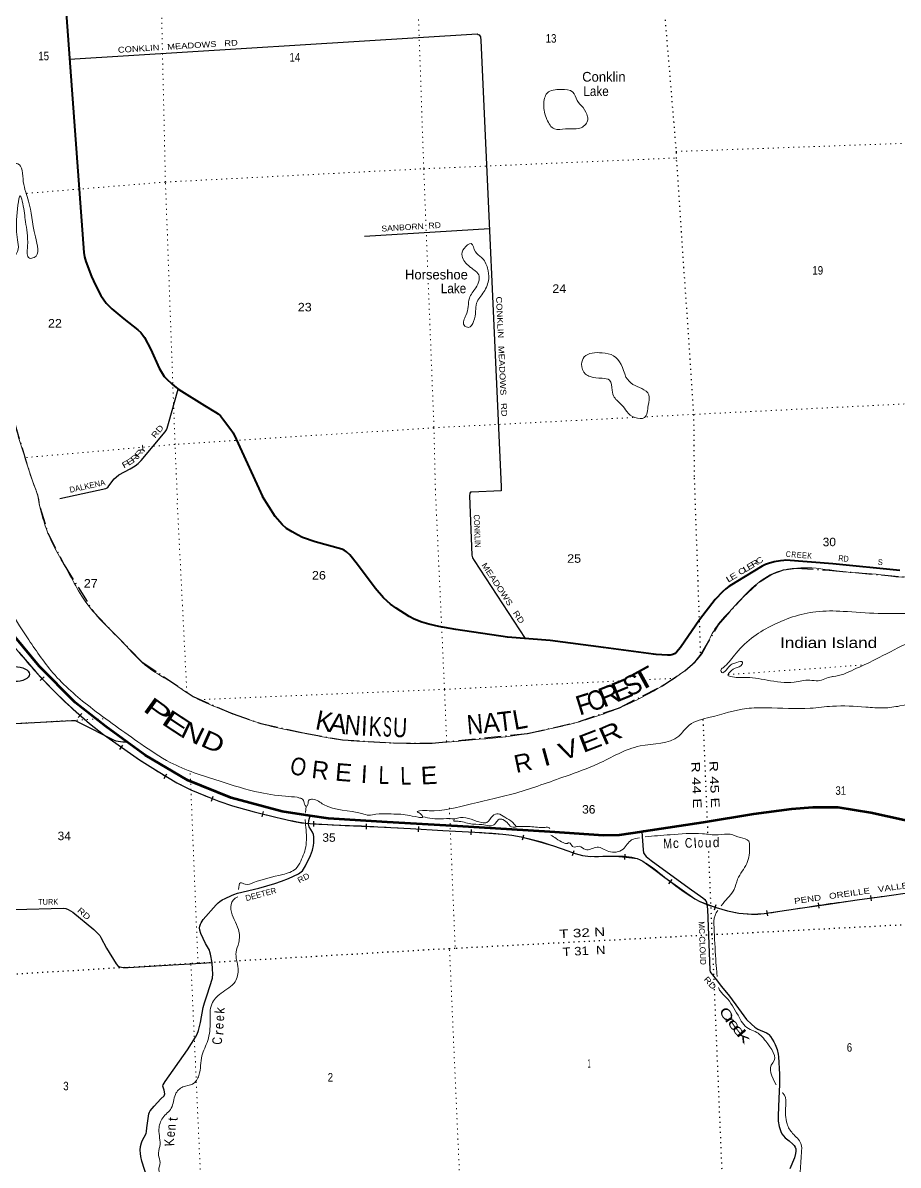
# Model space of a CAD drawing. Header units: feet. Extents: x 733631 to 986127, y 195788 to 388968.
# Drawn here: x 925218 to 943227, y 281106 to 304603 of the extents above; entities that cross this region are included whole.
import ezdxf
from ezdxf.enums import TextEntityAlignment as Align

# ---------------------------------------------------------------- set-up
doc = ezdxf.new("R2010")
doc.units = ezdxf.units.FT
doc.header["$LTSCALE"] = 70
doc.linetypes.add('DOT_DASHED', pattern=[7.7, 5, -1.2, 0.3, -1.2])
doc.linetypes.add('DOTTED', pattern=[1.5, 0.3, -1.2])
for name, color, linetype, lineweight in [('17', 7, 'Continuous', 25), ('23', 7, 'Continuous', 70), ('26', 7, 'Continuous', 40), ('29', 7, 'Continuous', 25), ('34', 7, 'Continuous', 25), ('39', 7, 'Continuous', 13), ('44', 7, 'DOT_DASHED', 13), ('6', 7, 'DOTTED', 25), ('7', 7, 'DOTTED', 13)]:
    doc.layers.add(name, color=color, linetype=linetype, lineweight=lineweight)
for name, color, linetype in [('27', 7, 'Continuous'), ('30', 7, 'Continuous'), ('41', 7, 'Continuous'), ('42', 7, 'Continuous')]:
    doc.layers.add(name, color=color, linetype=linetype)

msp = doc.modelspace()

# ---------------------------------------------------------------- linework, layer by layer
at = {"layer": '17'}
msp.add_ellipse((925043.25, 291206.1), major_axis=(309.24, -1), ratio=0.500121, dxfattribs=at)
at = {"layer": '23'}
for points in [[(927354.75, 289814.57), (926923.7, 290128.61), (926296.72, 290624.1), (925552.08, 291368.19), (924894.41, 292165.91), (924610.37, 292549.9), (924483.74, 292770.16), (924348.34, 293006.01), (923837.41, 293675.9)], [(931129.15, 288290.88), (930550.26, 288378.37), (929504.64, 288660.87), (928603.5, 289027.34), (927733.67, 289538.5), (927354.75, 289814.57)], [(947261.41, 287368.16), (946374.14, 287565.36), (945255.17, 287808.86), (944039.39, 288048.93), (942666.02, 288350.16), (941995.83, 288461.93), (941468.78, 288463.5), (941029.71, 288431.78), (940252.07, 288323.37), (939216.04, 288155.26), (937988.84, 287968.26), (937953.34, 287963.16)], [(937953.34, 287963.16), (937484.55, 287895.81), (937165.85, 287886.55), (936058.82, 287960.61), (934160.75, 288079.48), (932716.3, 288159.8), (931504.26, 288234.18), (931129.15, 288290.88)]]:
    msp.add_lwpolyline(points, dxfattribs=at)
at = {"layer": '26'}
for points in [[(926003.28, 306208.65), (926472.3, 299882.36), (926488.17, 299786.61), (926512.63, 299692.01), (926632.51, 299385.79), (926713.17, 299204.68), (926822.44, 298997.65), (926933.91, 298839.37), (927050.15, 298718.28), (927298.97, 298512.6), (927584.81, 298290.31), (927643.92, 298233.01), (927686.37, 298182.04), (927718.78, 298128.24), (927848.27, 297881.06), (928019.74, 297500.22), (928084.36, 297395.15), (928128.94, 297331.43), (928182, 297271.97), (928281.76, 297174.27), (928336.95, 297127.54), (928427.83, 297058.74), (928952.26, 296729.4), (929181.9, 296595.68), (929240.1, 296557.3), (929282.55, 296516.94), (929347.92, 296439.02), (929499.71, 296237.28), (929543.63, 296166.51), (929608.95, 296039.78), (930146.07, 294862.23)], [(943260.11, 293337.63), (941880.25, 293476.85), (940916.68, 293547.9), (940872.63, 293546.8), (940805.14, 293537.79), (940673.18, 293513.79), (940556.21, 293480.78), (940497.72, 293459.78), (940432.22, 293427.63), (939888.37, 293098.99), (939740.42, 293006.65), (939678.94, 292961.64), (939620.45, 292907.63), (939464.7, 292740.23), (939141.94, 292324.37), (938751.78, 291756.49), (938666.7, 291656.3), (938624.65, 291626.44), (938573.67, 291605.43), (938534.74, 291599.28), (938484.72, 291597.4), (938247.88, 291608.04), (938191.32, 291615.32), (937162.92, 291750.81), (936067.41, 291900.1), (935186.87, 291963.98), (934129.32, 292124.72), (933774.99, 292187.42), (933568.04, 292232.43), (933429.49, 292275.88), (933271.12, 292337.46), (933163.15, 292394.48), (932896.45, 292566.41), (932782.25, 292646.55), (932641.29, 292778.59), (932464.34, 292973.74), (932104.19, 293460.47), (931948.48, 293660.82), (931879.5, 293723.84), (931828.51, 293756.84), (931778.23, 293776.53), (931233.9, 293927.12), (930970.74, 294017.91), (930865.76, 294068.93), (930758.32, 294132.73), (930640.82, 294203.96), (930550.85, 294281.98), (930412.19, 294448.07), (930146.07, 294862.23)]]:
    msp.add_lwpolyline(points, dxfattribs=at)
at = {"layer": '29'}
msp.add_line((932245.54, 300212.4), (934819.86, 300373.15), dxfattribs=at)
for points in [[(926177.57, 303857.71), (934566.94, 304374.51), (934587.37, 304366.73), (934603.46, 304355.22), (934631.03, 304313.84), (934644.03, 304236.57), (935061.32, 295067.79)], [(925978.26, 294818.93), (926924.97, 295024.24), (926964.98, 295047.27), (926990.26, 295077.16), (927098.26, 295224.32), (927138.47, 295261.16), (927192.48, 295302.5), (927425.9, 295428.59), (927527.98, 295493.35), (927590.03, 295539.34), (927652.54, 295599.51), (928147.07, 296187.13), (928173.72, 296231.46), (928187.5, 296263.65), (928213.95, 296359.38), (928412.64, 297068.28)], [(935061.32, 295067.79), (935060.03, 294976.12), (934446.76, 294949.93), (934427.64, 294945.82), (934414.98, 294931.22), (934409.83, 294870.74), (934452.64, 293652.16), (934468.26, 293596.31), (934502.65, 293540.62), (935551.72, 291937.51)], [(923391.27, 290098.63), (926225.87, 290254.44), (926269.75, 290253.54), (926292.59, 290249.06), (926321.69, 290239.21), (926392.05, 290204.84), (927084.02, 289851.87), (927134.4, 289834.19), (927178.59, 289824.2), (927273.87, 289812.44), (927354.75, 289814.57)], [(929114.96, 285270.27), (929080.47, 285448.82), (929068.47, 285492.33), (929054.97, 285528.35), (928977, 285666.38), (928881.03, 285870.42), (928857.04, 285940.94), (928852.54, 285984.45), (928857.03, 286020.46), (928873.53, 286062.47), (928885.53, 286089.47), (928929.01, 286158.49), (929192.93, 286458.56), (929236.42, 286502.07), (929272.41, 286529.08), (929321.89, 286560.58), (929378.88, 286590.58), (929509.34, 286655.1), (929561.82, 286676.11), (929636.8, 286698.61), (930074.67, 286806.63), (930404.57, 286902.66), (930542.53, 286946.17), (930686.49, 287003.18), (930890.42, 287100.7), (930968.4, 287160.71), (930995.4, 287195.22), (931034.38, 287262.74), (931136.35, 287472.78), (931175.35, 287582.31), (931199.34, 287684.34), (931208.34, 287735.35), (931208.32, 287790.86), (931202.34, 287858.38), (931194.84, 287906.39), (931178.33, 287952.89), (931112.35, 288066.92), (931103.37, 288092.43), (931094.37, 288126.94), (931100.36, 288192.95), (931129.15, 288290.88)], [(937953.34, 287963.16), (937979.86, 287591.67), (937988.86, 287531.65), (938012.85, 287486.64), (938042.84, 287453.63), (938144.81, 287372.61), (938924.6, 286802.47), (939209.52, 286604.42), (939251.51, 286568.41), (939284.5, 286514.4), (939302.5, 286370.37)], [(925055.66, 286367.02), (926045.37, 286391.03), (926102.35, 286385.03), (926147.34, 286367.02), (926243.31, 286307.01), (926681.18, 285952.93), (926771.16, 285867.42), (926801.15, 285829.91), (926825.13, 285790.89), (926939.1, 285568.84), (927137.04, 285244.76), (927173.04, 285204.27), (927192.54, 285192.27), (927215.02, 285184.75), (927285.51, 285172.76), (927382.97, 285172.75), (929114.05, 285274.98)], [(939302.5, 286370.37), (939353.49, 285119.06), (939359.49, 285086.04), (939371.49, 285062.04), (939404.47, 285020.03), (939479.45, 284924.01), (939593.42, 284782.97)], [(927641.46, 281491.27), (927660.41, 281567.44), (927675.4, 281609.45), (927753.37, 281759.48), (927765.37, 281798.49), (927771.37, 281873.51), (927810.36, 282158.57), (927822.36, 282197.58), (927837.35, 282221.59), (927921.32, 282317.61), (928059.28, 282467.64), (928122.27, 282530.66), (928134.26, 282554.66), (928137.26, 282575.67), (928125.26, 282647.68), (928101.27, 282731.7), (928104.27, 282758.71), (928149.25, 282827.72), (928605.11, 283475.87), (928773.06, 283739.93), (928803.05, 283799.96), (928830.04, 283877.97), (928875.03, 284040), (928929.02, 284352.07), (928953.01, 284448.09), (929012.99, 284610.13), (929117.96, 284952.21), (929126.96, 285042.22), (929120.96, 285138.24), (929114.96, 285270.27)], [(939593.42, 284782.97), (939753.88, 284583.44), (939942.83, 284328.37), (940107.79, 284103.31), (940206.75, 284002.79), (940278.74, 283945.78), (940341.72, 283905.26), (940518.68, 283827.24), (940551.66, 283809.25), (940566.66, 283795.74), (940602.65, 283752.22), (940671.63, 283642.7), (940698.63, 283590.18), (940736.11, 283485.16), (940760.11, 283390.64), (940767.61, 283335.12), (940785.6, 282975.03), (940782.6, 282767.97)], [(940782.6, 282767.97), (940775.1, 282479.91), (940757.11, 282125.82), (940760.11, 282011.79), (940781.1, 281903.76), (940811.09, 281801.73), (940835.09, 281750.72), (940865.08, 281707.21), (940901.07, 281669.7), (940985.04, 281603.69), (941063.02, 281537.67), (941087.02, 281513.66), (941108.01, 281477.65), (941120.01, 281438.64), (941123.01, 281393.63), (941117.01, 281347.11), (941093.02, 281255.6), (940997.04, 281027.54)], [(927687.86, 278805.28), (927692.28, 278944.55), (927698.91, 279028.56), (927729.84, 279315.95), (927745.3, 279386.69), (927778.45, 279483.96), (927853.57, 279665.24), (927860.2, 279700.6), (927853.57, 279789.04), (927844.73, 280067.58), (927846.94, 280109.58), (927853.57, 280147.17), (927880.09, 280372.66), (927884.51, 280423.5), (927880.09, 280474.35), (927818.22, 280713.11), (927667.97, 281186.19), (927645.87, 281281.25), (927637.04, 281345.36), (927633.41, 281414.4), (927641.46, 281491.27)]]:
    msp.add_lwpolyline(points, dxfattribs=at)
at = {"layer": '34'}
for p, q in [((925575.28, 291076), (925656.57, 291151.01)), ((926357.87, 290314.81), (926429.82, 290398.83)), ((927210.91, 289658.6), (927275.57, 289748.34)), ((928123.59, 289061.74), (928179.82, 289156.99)), ((929096.15, 288593.48), (929135.99, 288696.67)), ((930139.74, 288272.24), (930166.05, 288379.67)), ((931201.88, 288074.53), (931207.58, 288184.99)), ((932286.2, 288016.75), (932291.77, 288127.22)), ((933356.91, 287964.52), (933362.95, 288074.97)), ((934440.67, 287900.89), (934447.04, 288011.32)), ((935495.58, 287795.29), (935523.11, 287902.41)), ((936527.13, 287475.57), (936564.37, 287579.72)), ((937604.77, 287391.74), (937613.08, 287502.04)), ((938512.12, 286895.08), (938576.79, 286984.82)), ((939451.29, 286360.01), (939484.89, 286465.39)), ((941604.08, 286393.38), (941588.09, 286502.83)), ((942678.82, 286545.83), (942663.41, 286655.36)), ((940543.72, 286234.96), (940527.56, 286344.38))]:
    msp.add_line(p, q, dxfattribs=at)
msp.add_lwpolyline([(925137.98, 291657.87), (925484.15, 291255.27), (925670.85, 291052.95), (925863.43, 290856.22), (926085.93, 290638.68), (926314.41, 290427.34), (926590.93, 290190.56), (926877.54, 289966.06), (927245.34, 289701.08), (927620.4, 289446.41), (927999.21, 289201.61), (928387.91, 288972.13), (928676.09, 288826.97), (928972.71, 288699.67), (929250.68, 288592.35), (929532.9, 288497.09), (929975.86, 288371.25), (930423.36, 288261.7), (930773.99, 288181.82), (930950.37, 288150.79), (931128.29, 288133), (931490.33, 288114.32), (931852.41, 288095.94), (932522.93, 288062.09), (933193.45, 288028.14), (933856.06, 287991.91), (934518.57, 287953.71), (934805.01, 287935.76), (935091.35, 287915.34), (935282.02, 287893.62), (935471.05, 287857.96), (935806.21, 287771.83), (936137.75, 287675.28), (936432.95, 287570.01), (936580.62, 287517.2), (936732.11, 287475.93), (936899.42, 287456.03), (937153.1, 287460.25), (937406.84, 287461.41), (937631.4, 287444.49), (937855.05, 287410.51), (937917.59, 287389.22), (937974.39, 287355.93), (938201.51, 287191.08), (938428.08, 287026.16), (938736.15, 286804.18), (939047.06, 286585.04), (939149.13, 286526.22), (939314.2, 286461.03), (939485.08, 286406.54), (939714.23, 286338.8), (939947.26, 286291.5), (940208.09, 286267.96), (940338.63, 286269.13), (940468.25, 286281.64), (940792.63, 286329.55), (941117.07, 286377.4), (941748.86, 286469.72), (942380.71, 286561.66), (942947.34, 286641.39), (943513.96, 286721.07)], dxfattribs=at)
at = {"layer": '34', "lineweight": 13}
msp.add_spline([(923030.15, 294565.89), (923585.4, 293753.49), (924153.92, 292964.75), (924808.76, 292073.9), (925483.33, 291254.54), (925862.65, 290855.44), (926313.68, 290426.52), (926876.88, 289965.18), (927619.79, 289445.49), (928387.38, 288971.16), (928972.29, 288698.65), (929532.57, 288496.04), (930423.11, 288260.63), (931128.21, 288131.9), (931852.35, 288094.84), (933193.39, 288027.04), (934518.5, 287952.61), (935091.25, 287914.24), (935470.81, 287856.89), (936137.41, 287674.23), (936731.9, 287474.85), (937406.8, 287460.31), (937854.79, 287409.44), (937973.79, 287355.01), (938427.43, 287025.27), (939046.47, 286584.11), (939484.76, 286405.49), (939947.1, 286290.41), (940468.38, 286280.55), (941117.23, 286376.31), (942380.87, 286560.57), (943514.12, 286719.98), (944440.22, 286855.89), (945561.31, 287016.9), (946549.5, 287167.13), (947850.68, 287374.96), (948849.17, 287519.49), (949675.07, 287633.65), (950633.22, 287776.76), (951298.14, 287875.12), (951754.65, 287964.6)], degree=3, dxfattribs=at)
at = {"layer": '39'}
for p, q in [((934496.01, 299524.94), (934479.61, 299535.79)), ((931043.9, 288486.73), (931036.01, 288360.32))]:
    msp.add_line(p, q, dxfattribs=at)
for points in [[(927516.24, 308362.12), (927392.49, 308612.93), (927280.62, 308747.17), (927251.8, 308879.12), (927260.62, 308986.54), (927291.76, 309173.71), (927285.24, 309304.66), (927111.46, 309300.81), (926915.19, 309301.99), (926868.62, 309465.44), (926860.11, 309677.06), (926838.57, 309865.88), (926720.2, 309886.76), (926567.95, 309978.78), (926398.88, 310164.94), (926375.57, 310470.79), (926337.21, 310753.74), (926230.69, 310902.36), (925959.18, 311073.77), (925652.41, 311100.23), (925402.21, 311290.78), (925220.76, 311603.58), (925040.44, 311649.91), (924889.04, 311562.27), (924784.48, 311509.06), (924556.21, 311502.74), (924480.75, 311596.23), (924420.62, 311625.8), (924337.74, 311543.3), (924184.06, 311582.76), (924134.18, 311487.61), (924096.78, 311304.2), (923897.26, 311248.7), (923627.3, 311226.35), (923463.99, 311134.13), (923390.05, 310912.71), (923139.32, 310707.49), (922868.71, 310535.69), (922496.31, 310458.21), (922256.37, 310564.42), (921973.28, 310805.98), (921623.5, 311086.91), (921358.27, 311294.95), (921239.69, 311279.47), (921106.81, 311063.45), (920739.06, 310689.37), (920598.12, 310472.98), (920655.21, 310057.62), (920818.61, 309497.67), (921209.14, 308519.97), (921637.43, 307596.49), (922405.43, 306472.39), (923430.36, 305022.75), (923735.89, 304574.25), (923832.68, 304295.97), (923874.71, 304142.4), (923991.52, 303990.21), (924184.19, 303736.48), (924621.84, 303071.87), (924977.92, 302298.56), (925045.57, 302077.51)], [(925563.78, 294671.58), (925515.19, 294912.74), (925482.7, 295002.18), (925211.72, 295818.9), (924898.99, 296866.83), (924657.9, 297396.94), (924411.42, 297586.5), (924242.73, 297797.61), (923959.28, 298281.5), (923783.66, 298589.71), (923144.36, 299841.05), (923098.15, 299933.51), (922452.68, 301203.35), (922384.43, 301367.1), (922066.01, 302029.37), (921661.84, 302798.16), (921302.83, 303589.5), (920811.34, 305051.24), (920568.7, 305862), (920426.83, 306883.29), (920341.27, 307545.72), (920253.43, 308050.55), (920156.1, 308622.3)], [(936743.4, 302858.99), (936622.66, 303008.98), (936531.38, 303176.46), (936289.81, 303234.14), (936006.32, 303158.68), (935935.1, 302923.24), (936000.9, 302617.31), (936154.33, 302420.34), (936382.7, 302424.65), (936677.47, 302436.02), (936837.67, 302590.69), (936837.7, 302671.45), (936743.4, 302858.99)], [(924317.45, 297695.91), (924502.1, 297836.92), (924644.23, 298273.44), (924731.52, 298917.47), (924828.48, 299489.24), (924914.35, 299755.62), (924977.87, 299901.86), (924967.91, 300020.54), (924890.35, 300156.34), (924948.29, 300496.16), (924986.94, 300816.94), (924998.84, 301106.21), (924999.89, 301247.6), (924923.42, 301320.85), (924886.05, 301218.2), (924828.01, 301165.09), (924736.45, 301378.99), (924690.29, 301574.77), (924760.35, 301670.83), (924784.74, 301546.75), (924849.21, 301511.32), (924894.27, 301662.78), (925013.36, 301708.57), (925112.76, 301702.98), (925228.09, 301336.7), (925336.95, 300937.82), (925476.78, 300201.14), (925449.4, 299775.88), (925357.06, 299761.59), (925314.25, 300012.04), (925273.14, 300512.93), (925216.04, 300887.91), (925174.3, 301035.43), (925095.46, 300628.03), (925109.64, 300140.05), (925123.3, 299946.83), (925042.82, 299775.59), (924940.49, 299474.13), (924981.17, 299185.23), (924960.76, 298782.5), (924903.53, 298753.65), (924807.48, 298488.82), (924803.16, 298250.37), (924759.61, 297743.62), (924625.47, 297674.93), (924503.85, 297517.15)], [(934479.61, 299535.79), (934414.07, 299587.25), (934253.48, 299806.1), (934296.22, 299963.52), (934441.06, 300060.95), (934528.3, 299893.29), (934653.4, 299777.82), (934779.67, 299557.41), (934802.71, 299338.38), (934700.8, 299069.24), (934554.7, 298834.45), (934532.45, 298671.91), (934492.52, 298458.09), (934389.25, 298338.31), (934295.82, 298386.57), (934332.51, 298584.09), (934382.02, 298768.06), (934405.89, 298938.75), (934536.84, 299152.66), (934606.02, 299307.24), (934598.48, 299417.94), (934496.01, 299524.94)], [(937624.04, 297318.13), (937371.69, 297754.92), (937136.07, 297814.89), (936770.13, 297729.62), (936714.68, 297583.75), (936793.73, 297377.35), (936889.38, 297325.16), (937137.82, 297292.02), (937289.48, 297252.46), (937340.28, 297044.78), (937385.85, 296901.47), (937541.51, 296740.95), (937643.29, 296606.26), (937807.13, 296484.47), (938009.46, 296483.56), (938083.92, 296735.29), (938097.51, 296949.94), (937951.33, 297082.62), (937771.32, 297163.29), (937624.04, 297318.13)], [(925563.78, 294671.58), (925679.95, 294256.32), (925903.4, 293752.62), (926187.62, 293242.99), (926430.79, 292810.76), (926804.56, 292338.67), (927277.58, 291857.96), (927808.6, 291334.81), (928316.48, 291013.06), (928680.32, 290769.12), (929301.88, 290487.8), (930079.08, 290201.87), (931108.76, 289971.38), (931738.55, 289860.21), (932677.58, 289798.4), (933546.42, 289780.62), (934333.81, 289840.84), (935430.22, 289956.49), (936222.24, 290115.96), (936488.56, 290179.98), (936988.23, 290327.09), (937961.54, 290731.59), (938563.1, 291084.52), (938978.45, 291392.43), (939257.2, 291737.98), (939424.9, 292083.64), (939744.4, 292477.13), (940274.69, 293021.66), (940715.22, 293302.16), (941092.04, 293382.23), (941354.13, 293393.52), (942099.98, 293312.75), (942867.44, 293248.91), (943286.99, 293203.1), (943881.96, 293280.77), (944510.8, 293313.14), (944896.97, 293298.5), (944981.24, 293313.61), (945056.81, 293405.26), (945214.84, 293505.9), (945261.1, 293452.94), (945208.63, 293335.82), (945250.39, 293238.21), (945419.86, 293242.18), (945520.74, 293302.37), (945614.68, 293329.96), (945698.14, 293310.67), (945697.03, 293284.35), (945623.26, 293257.47), (945624.38, 293225.16), (945787.46, 293180.37), (945998.06, 293104.92), (946383.79, 292869.84), (946691.22, 292680.53), (946798.33, 292619.61), (946837.35, 292600.77), (946814.87, 292666.71), (946748.76, 292826.14), (946684.38, 292993.72), (946696.82, 293042.69), (946798.7, 293015.97), (946874.07, 292822.49), (947052.23, 292576.02), (947344.66, 292295.18), (947682.88, 292149.42), (948487.24, 291953.43), (949058.97, 291828.07), (949582.7, 291747.52), (950136.84, 291605.35), (950924.42, 291485.61), (951326.81, 291410.88), (951444, 291350.31), (951435.74, 291297.45), (951523.73, 291249.03), (951606.62, 291206.87)], [(951707.79, 288835.53), (951102.99, 288901.54), (950510.13, 288995.82), (950306.22, 289053.31), (950237.83, 289162.11), (950061.68, 289176.1), (949914.89, 289158.77), (949765.64, 289212.13), (949649.9, 289288.92), (949385.84, 289334.17), (949098.46, 289469.6), (948833.35, 289545.14), (948445.87, 289772.07), (947711.13, 290172.74), (947004.47, 290637.09), (946219.47, 290973.3), (945781.87, 291131.72), (945613.72, 291148.01), (945335.12, 291204.88), (945009.34, 291167.07), (944841.9, 291104.52), (944631.89, 291105.18), (944369.48, 290986.69), (944326.16, 290954.83), (944396.96, 290951.27), (944472.06, 290939.77), (944425.35, 290889.58), (944201.59, 290821), (943967.95, 290746), (943259.95, 290551.08), (942936.25, 290511.31), (942560.1, 290528.33), (941874.98, 290546.55), (941418.11, 290504.09), (940515.2, 290514.6), (940111.94, 290498.31), (939360.95, 290320.07), (938928.53, 290155.12), (938712.19, 289931.09), (937919.62, 289729.14), (937050.06, 289360.66), (936394.5, 289108.95), (935360.68, 288760.95), (934451.71, 288538.7), (933580.34, 288396.64), (933380.48, 288395.63), (933332.57, 288379.78), (933390.51, 288339.36), (933443.52, 288266.42), (933352.77, 288263.21), (933129.12, 288307.87), (932750.74, 288330.88), (932482.46, 288323.4), (932337.75, 288304.13), (932195.25, 288337.51), (931405.36, 288523.9), (931175.49, 288631.03), (931107.28, 288618.5), (931080.25, 288524.53), (931047.23, 288486.96), (931013.28, 288534.29), (930981.83, 288626.19), (930918.12, 288658.32), (930692.94, 288688.77), (930098.48, 288770.86), (929254.26, 289009.93), (928249.64, 289390.94), (927648.91, 289770.07), (927123.07, 290143.76), (926600.78, 290531.73), (925837.51, 291230.67), (925311.57, 291956.21), (924988.33, 292484.69), (924939.85, 292543.64), (924889.71, 292533.78), (924814.06, 292502.79), (924771.48, 292565.99), (924798.42, 292720.63), (924802.28, 292842.1), (924729.51, 292960.85), (924583.38, 293273.16), (924453.83, 293747.83), (924378.53, 294171.84), (924419.37, 294333.04), (924485.27, 294412.21), (924486.36, 294497.18), (924463.41, 294518.61), (924405.13, 294510.48), (924383.85, 294542.09), (924366.24, 294583.93), (924374.04, 294622.24)], [(939737.67, 291217.09), (939871.09, 291328.98), (940019.74, 291409.06), (940026.48, 291447.72), (939905.41, 291445.46), (939784, 291394.65), (939690.71, 291290.24), (939599.7, 291236.47), (939579.86, 291284.3), (939624.42, 291338.45), (939857.87, 291593.42), (940209.01, 291947.59), (940604.35, 292192.11), (941056.1, 292382), (941534.92, 292489.95), (942093.95, 292497.6), (942816.21, 292456.43), (943557.94, 292436.17), (944067.41, 292359.16), (944419.71, 292331.19), (944554.71, 292281.37), (944550.76, 292220.56), (944299.33, 292134.82), (943797.84, 291981.59), (943383.43, 291821.32), (942756.34, 291505.92), (942317.25, 291300.29), (941892.19, 291155.83), (941853.94, 291152.45), (941584.22, 291070.11), (941408.14, 291082.08), (941088.48, 291042.45), (940529.78, 291083.35), (940063.49, 291137.62), (939773.99, 291159.73), (939724.4, 291192.35), (939736.34, 291216.31)], [(934100.97, 288231.05), (934219.25, 288255.45), (934440.47, 288222.84), (934658.98, 288151.71), (934765.87, 288155.49), (934886.27, 288293.22), (934997.94, 288333.57), (935137.74, 288261.67), (935290.55, 288163.95), (935351.62, 288091.29), (935366.37, 288073.61), (935306.36, 288057.34), (935203.01, 288126.48), (935092.97, 288213.58), (935015.98, 288220.96), (934951.82, 288149.94), (934895.09, 288097.38), (934739.46, 288101.98), (934472.21, 288122.85), (934197.71, 288177.85), (934092.57, 288182.22), (934090.55, 288182.15), (934100.97, 288231.05)], [(931027.26, 288215.26), (931036.94, 288106.17), (931044.47, 287694.17), (930934.98, 287358.66), (930833.35, 287203.4), (930564.89, 287084.7), (929966.96, 286917.95), (929790.41, 286885.41), (929696.59, 286912.42), (929656.98, 286779.48)], [(933448.76, 288272.21), (933638.45, 288234.9), (933874.75, 288233.15), (934100.97, 288231.05)], [(935367.18, 288070.31), (935655.17, 288071.7), (935962.69, 288054.28), (936047.81, 288045.16), (936061.54, 288028.15)], [(936084.09, 287894.83), (936190.71, 287825.75), (936345.32, 287734.16), (936422.37, 287724.75), (936456.24, 287738.09), (936529.7, 287657.78), (936666.69, 287666.67), (936794.31, 287596.37), (937034.84, 287647.35), (937272.14, 287558.68), (937567.25, 287607.55), (937742.44, 287795.74), (937906.13, 287841.83)], [(938020.92, 287862.44), (938536.28, 287902.7), (939199.83, 287924.16), (939525.7, 287901.32), (939773.68, 287912.12), (939979.96, 287844.6), (940152.16, 287769.81), (940169.72, 287671.34), (940111.55, 287311.36), (939924.92, 286987.27), (939853.43, 286778.48), (939627.16, 286491.42), (939588.72, 286441.55)], [(929641.71, 286626.73), (929543.43, 286555.14), (929499.46, 286367.55), (929653.2, 285952.38), (929660.51, 285683.69), (929604.66, 285489.61), (929646.69, 285151.37), (929583.56, 284876.14), (929296.91, 284641.54), (929104.69, 284420.39), (929070.79, 284059.24), (929021.74, 283669.25), (928903.41, 283355.67), (928838.64, 282952.99), (928711.57, 282774.58), (928511.73, 282714.93), (928355.59, 282559.77), (928272.5, 282277.77), (928097.59, 282081.49), (928019.01, 281844.14), (928035.32, 281490.84), (928007.14, 281313.91), (928042.86, 281157.45), (928015.64, 281010.89), (928083.35, 280863.65), (928048.52, 280587.4), (928073.68, 280386.07), (928115.19, 280179.26), (928007.65, 280019.75), (927988.73, 279808.77), (928171.46, 279663.58), (928299.41, 279409.27), (928221.78, 279260.92), (928057.15, 279117.59), (928017.36, 278926.1), (928036.68, 278718.5), (928032.72, 278716.34), (927965.73, 278552.19), (927875.61, 278245.46)], [(939514.41, 286343.34), (939459.17, 286242.18), (939439.9, 285994.28), (939472.94, 285341.48), (939493.66, 285084.26), (939503.66, 284984.08)], [(939529.03, 284763.47), (939563.81, 284691.54), (939681.5, 284562.17), (939931.95, 284188.59), (940149.93, 283914.78), (940286.75, 283854.45), (940505.1, 283653.03), (940649.66, 283211.25), (940647.71, 283209.16), (940713.89, 282756.59)], [(940845.97, 282599.49), (940886.78, 282546.26), (940914.59, 282326.83), (940941.68, 281953.69), (941055.43, 281759.54), (941226.22, 281551.24), (941237.19, 281351.43), (941211.38, 280931.93), (941216.93, 280713.73), (941379.14, 280345.37), (941536.54, 279999.09), (941747.13, 279691.08), (941796.56, 279488.59), (941639.65, 279355.64), (941445.61, 279187), (941308.42, 278892.98), (941054.45, 278706.04), (940771.03, 278611.08), (940543.44, 278536.29), (940297.01, 278481.06), (940040.96, 278469.97), (939817.83, 278383.21), (939735.67, 278269.72)]]:
    msp.add_spline(points, degree=3, dxfattribs=at)
at = {"layer": '44'}
msp.add_line((925575.45, 294630.08), (925563.85, 294671.57), dxfattribs=at)
msp.add_lwpolyline([(920158.81, 308533.15), (920407.81, 307170.24), (920488.9, 306303.72), (920626.88, 305558.75), (920808.93, 304993.32), (921169.58, 304021.79), (921464.02, 303212.93), (921784.4, 302582.83), (922244.22, 301692.29), (922455.77, 301186.68), (922598.77, 300936.49), (923037.97, 300055.15), (923697.03, 298749.31), (924284.29, 297724.99), (924454.59, 297538.56), (924586.88, 297473.62), (924733.87, 297310.4), (924833.52, 297080.55), (925052.23, 296379.44), (925208.01, 295857.29), (925378.06, 295289.32), (925516.76, 294915.81), (925563.85, 294671.57)], dxfattribs=at)
at = {"layer": '44', "lineweight": 25}
msp.add_lwpolyline([(925575.45, 294630.08), (925730.98, 294105.45), (926070.38, 293452.69), (926675.37, 292477.92), (927669.25, 291459.74), (928723.53, 290743.69), (929543.65, 290389.77), (930115.04, 290191.96), (931018.66, 289989.21), (931791.88, 289854.03), (932843.61, 289791.16), (933641.72, 289784.98), (935602.24, 289984.62), (936651.43, 290223.79), (937491.47, 290515.29), (938380.31, 290968.99), (938836.93, 291275.65), (939048.82, 291460.51), (939176.25, 291616.77), (939529.99, 292223.62), (940050.96, 292805.23), (940389.43, 293111.02), (940627.02, 293264.56), (940627.02, 293264.56), (940868.78, 293350.85), (941131.88, 293386.1), (941809.11, 293343.3), (943370.71, 293203.44)], dxfattribs=at)
at = {"layer": '6'}
for p, q in [((939030.86, 295234.61), (939157.33, 291590.78)), ((939209.56, 290271.93), (939310.46, 287859.37))]:
    msp.add_line(p, q, dxfattribs=at)
for points in [[(938140.53, 317340.93), (937798.24, 314829.76), (937905.77, 312791.3), (937928.69, 312208.81), (938207.62, 307458.38), (938240.26, 306965.18), (938659.38, 301936.45), (938663.06, 301781.15), (939017.62, 296549.53), (939030.86, 295234.61)], [(939323.05, 287558.53), (939611.54, 280660.96), (939845.76, 275369.15), (940060.66, 270052.39), (940250.95, 264688.26), (940428.5, 259400.51), (940607.24, 254078.43)], [(951807.53, 286498.84), (949990.94, 286387.05), (944651.7, 286115.17), (939399.32, 285842.33), (934112.87, 285562.21), (933995.91, 285558.07), (928821.21, 285257.64), (928676.08, 285250.48), (923556.12, 284943.9), (923360.71, 284930.92), (921139.12, 284790.58)]]:
    msp.add_lwpolyline(points, dxfattribs=at)
at = {"layer": '7'}
for p, q in [((928593.13, 290824.62), (928391.64, 294789.12)), ((939726.86, 291197.28), (942521.68, 291394.26)), ((938109.86, 291095.91), (938618.33, 291120.39)), ((928821.21, 285257.64), (928660.42, 289209.28)), ((933993.79, 288455.08), (934112.87, 285562.21)), ((934220.82, 280476.24), (933995.91, 285558.07))]:
    msp.add_line(p, q, dxfattribs=at)
for points in [[(932818.65, 317131.61), (933065.56, 311967.83), (933291.02, 306665.77), (933466.21, 301601.7), (933546.8, 299562.61)], [(928398.04, 294791.29), (928349.46, 295929.89), (928151.57, 301328.1), (928034.54, 306483.65), (927863.65, 311745.78), (927692.16, 316694.93)], [(938655.44, 301956.43), (944101.45, 302151.19), (949325.39, 302499.42), (951122.86, 302545.42)], [(925301.07, 301095.2), (928145.52, 301327.82), (933466.21, 301601.7), (938662.06, 301823.47)], [(933559.24, 299247.74), (933676.74, 296274.73), (933704.75, 295010.95)], [(951352.45, 297164.56), (949589.09, 297095.69), (944296.53, 296809.39), (939017.62, 296549.53), (938038.45, 296499.15)], [(937773.08, 296485.5), (933676.74, 296274.73), (928347.34, 295931.81), (925269.92, 295659.48)], [(933704.75, 295010.95), (933893.45, 290892.96), (933938.21, 289805.5)], [(928841.93, 290681.36), (933893.45, 290892.96), (937635.11, 291073.06)], [(920925.06, 289975.06), (923391.27, 290098.63), (926920.42, 290292)], [(929957.32, 253642.86), (929753.82, 258980.24), (929519.67, 264270.03), (929312.15, 269548.63), (929127.14, 274935.2), (928901.03, 280283.91), (928676.08, 285250.48)]]:
    msp.add_lwpolyline(points, dxfattribs=at)

# ---------------------------------------------------------------- texts
at = {"layer": '27'}
for s, rotation, width, p in [('C', 355.783, 0.7, (940962.25, 293614.73)), ('R', 355.783, 0.7, (941075.33, 293606.39)), ('E', 355.783, 0.8, (941187.93, 293598.08)), ('E', 355.783, 0.8, (941295.36, 293590.16)), ('E', 31.144, 1.35, (940215.22, 293378.29)), ('R', 31.144, 1.25, (940307.81, 293434.24)), ('C', 31.144, 1.25, (940404.86, 293492.88)), ('K', 355.783, 0.7, (941399.95, 293582.45)), ('R', 354.239, 0.75, (942045, 293531.27)), ('D', 354.239, 0.75, (942150.33, 293519.87)), ('S', 354.239, 0.8, (942853.73, 293450.29)), ('E', 31.144, 1.35, (939867.81, 293169.22)), ('C', 31.144, 1.25, (940039.88, 293273.18)), ('L', 31.144, 1.55, (940132.59, 293327.11)), ('L', 31.97, 1.6, (939788.44, 293120.96))]:
    msp.add_text(s, height=120, rotation=rotation, dxfattribs=dict(at, width=width)).set_placement(p, align=Align.CENTER)
at = {"layer": '30'}
for s, rotation, width, p in [('CONKLIN   MEADOWS   RD', 3.525, 1.2, (928410.29, 304061.79)), ('SANBORN  RD', 3.573, 1.1, (933210.7, 300347.01)), ('CONKLIN   MEADOWS   RD', 272.606, 1.2, (935009.94, 297736.35)), ('RD', 49.917, 1.25, (928032.59, 296159.82)), ('R', 47.917, 1.55, (927652.32, 295706.63)), ('Y', 49.917, 1.65, (927725.38, 295789.01)), ('F', 28.377, 1.4, (927354.17, 295469.26)), ('E', 32.391, 1.4, (927455.95, 295528.42)), ('R', 36.545, 1.4, (927552.31, 295600.13))]:
    msp.add_text(s, height=120, rotation=rotation, dxfattribs=dict(at, width=width)).set_placement(p, align=Align.CENTER)
msp.add_text('DALKENA', height=120, rotation=12.236, dxfattribs=at).set_placement((926557.02, 295016.06), align=Align.CENTER)
for s, rotation, width, p in [('CONKLIN', 272.012, 0.95, (934495.09, 294486.75)), ('MEADOWS   RD', 303.201, 1.2, (934650.31, 293448.62)), ('RD', 27.816, 1.1, (930907.92, 286900.39)), ('TURK', 0.439, 0.95, (925531.89, 286461.18)), ('RD', 319.162, 1.25, (926327.16, 286328.05)), ('MC CLOUD', 272.335, 1.05, (939121.32, 286120.43)), ('RD', 311.178, 1.25, (939218, 284924.06))]:
    msp.add_text(s, height=120, rotation=rotation, dxfattribs=dict(at, width=width)).set_placement(p)
msp.add_text('DEETER', height=120, rotation=15.089, dxfattribs=at).set_placement((929815.81, 286536.18))
at = {"layer": '34', "width": 1.25}
msp.add_text('PEND   OREILLE   VALLEY   RR', height=120, rotation=8.005, dxfattribs=at).set_placement((942559.01, 286682.79), align=Align.CENTER)
at = {"layer": '41'}
for s, p in [('Conklin', (937172.14, 303393.55)), ('Horseshoe', (933727.46, 299324.97))]:
    msp.add_text(s, height=200, dxfattribs=at).set_placement(p, align=Align.CENTER)
at = {"layer": '41', "width": 0.9}
for p in [(937011.92, 303097.65), (934078.71, 299041.41)]:
    msp.add_text('Lake', height=200, dxfattribs=at).set_placement(p, align=Align.CENTER)
at = {"layer": '41'}
for s, height, rotation, width, p in [('P', 363.6, 324.11, 1.75, (927892.13, 290301.93)), ('E', 363.6, 326.635, 1.7, (928271.14, 290047.6)), ('N', 363.6, 334.013, 1.3, (928635.89, 289832.92)), ('R', 363.6, 23.863, 1.3, (937380.47, 289827.01)), ('D', 363.6, 336.175, 1.3, (929059.83, 289647.65)), ('E', 363.6, 21.152, 1.4, (936952.3, 289660.67)), ('V', 363.6, 20.151, 1.2, (936507.13, 289485.57)), ('O', 363.6, 349.069, 0.85, (930853.37, 289127.22)), ('R', 363.6, 11.891, 1.05, (935546.68, 289209.39)), ('I', 363.6, 15.362, 1.3, (936024.59, 289328.25)), ('E', 363.6, 355.357, 1.05, (931802.79, 289003.89)), ('L', 363.6, 357.982, 0.8, (932641.77, 288947.85)), ('L', 363.6, 1.626, 0.8, (933100.11, 288932.7)), ('E', 363.6, 3.233, 1.05, (933585.22, 288943.04)), ('C', 200, 2.582, 0.8, (938920.08, 287635.45)), ('d', 200, 0.411, 0.9, (939482.42, 287647.13)), ('M', 200, 1.641, 0.8, (938488.03, 287622.05)), ('c', 200, 1.93, 0.9, (938655.98, 287629.2)), ('o', 200, 1.312, 0.75, (939162.54, 287641.5)), ('u', 200, 1.229, 0.9, (939318.64, 287642.05)), ('k', 200, 85.932, 0.95, (929369.43, 284280.36)), ('C', 200, 304.008, 1.45, (939608.82, 284160.46)), ('e', 200, 85.724, 0.8, (929358.83, 284123.05)), ('r', 200, 303.668, 1.8, (939695.52, 284035.5)), ('e', 200, 303.668, 1.6, (939775.1, 283941.93)), ('e', 200, 83.418, 0.85, (929345.76, 283959.8)), ('e', 200, 306.773, 1.7, (939872.78, 283816.38)), ('k', 200, 310.376, 2.1, (939975.17, 283693.7)), ('C', 200, 86.671, 0.8, (929316.15, 283657.85)), ('e', 200, 84.571, 0.85, (928344.57, 281736.32)), ('n', 200, 88.541, 0.85, (928364.4, 281883.8)), ('K', 200, 93.444, 0.9, (928333.31, 281581.02))]:
    msp.add_text(s, height=height, rotation=rotation, dxfattribs=dict(at, width=width)).set_placement(p, align=Align.CENTER)
for s, height, rotation, p in [('R', 363.6, 353.111, (931319.18, 289051.91)), ('I', 363.6, 356.675, (932232.8, 288969.04)), ('l', 200, 4.671, (939059.32, 287631.18)), ('r', 200, 82.245, (929343.41, 283816.62)), ('t', 200, 86.086, (928400.25, 282045.37))]:
    msp.add_text(s, height=height, rotation=rotation, dxfattribs=at).set_placement(p, align=Align.CENTER)
at = {"layer": '42', "width": 1.2}
msp.add_text('Indian Island', height=219.6, dxfattribs=at).set_placement((941796.14, 291744.12), align=Align.CENTER)
at = {"layer": '44'}
for s, rotation, width, p in [('T', 28.863, 1.5, (938077.41, 290929.71)), ('R', 22.151, 1.1, (937360.39, 290592.34)), ('E', 22.151, 1.1, (937615.5, 290694.02)), ('O', 19.307, 0.9, (937081.85, 290485.56)), ('K', 348.91, 0.95, (931384.05, 290043.03)), ('T', 6.81, 0.95, (935160.21, 290039.17)), ('N', 355.111, 0.85, (931988.03, 289958.68)), ('I', 357.357, 0.9, (932235.45, 289942.17)), ('K', 357.357, 0.75, (932461.41, 289931.74)), ('S', 357.675, 0.5, (932711.01, 289920.36)), ('U', 357.675, 0.75, (932971.64, 289909.78)), ('N', 5.233, 0.85, (934537.07, 289976.24)), ('A', 5.233, 0.95, (934872.11, 290006.92))]:
    msp.add_text(s, height=400, rotation=rotation, dxfattribs=dict(at, width=width)).set_placement(p, align=Align.CENTER)
for s, rotation, p in [('S', 25.152, (937844.9, 290807.33)), ('F', 17.362, (936826.58, 290400.89)), ('L', 10.281, (935479.1, 290082.51)), ('A', 351.069, (931675.72, 289995.99))]:
    msp.add_text(s, height=400, rotation=rotation, dxfattribs=at).set_placement(p, align=Align.CENTER)
at = {"layer": '6'}
for s, rotation, width, p in [('R 44 E', 272.395, 1.35, (938990.86, 288919.94)), ('R 45 E', 272.395, 1.35, (939359.89, 288936.21)), ('T 32 N', 3.033, 1.35, (936730.71, 285798.79)), ('T 31  N', 3.033, 1.15, (936767.89, 285427.51))]:
    msp.add_text(s, height=175, rotation=rotation, dxfattribs=dict(at, width=width)).set_placement(p, align=Align.CENTER)
at = {"layer": '7'}
for s, width, p in [('13', 0.85, (935975.07, 304196.01)), ('15', 0.85, (925535.47, 303833.74)), ('14', 0.85, (930703.32, 303807.11)), ('19', 0.85, (941462.02, 299423.84)), ('24', 1.1, (936111.52, 299048.81)), ('23', 1.1, (930874.93, 298667.79)), ('22', 1.1, (925735.11, 298335.71)), ('30', 1.05, (941674.31, 293837.29)), ('25', 1.1, (936417.23, 293496.66)), ('26', 1.1, (931166.3, 293152.27)), ('27', 1.1, (926472.86, 292986.36)), ('31', 0.85, (941935.52, 288723.84)), ('36', 1.05, (936725.09, 288337.76)), ('34', 1.05, (925933.12, 287790.95)), ('35', 1.05, (931379.7, 287757.84)), ('6', 0.85, (942169.7, 283440.12)), ('1', 0.4, (936836.13, 283112.41)), ('2', 0.85, (931490.12, 282826.41)), ('3', 0.85, (926049.13, 282645.7))]:
    msp.add_text(s, height=175, dxfattribs=dict(at, width=width)).set_placement(p)

doc.saveas('drawing.dxf')
